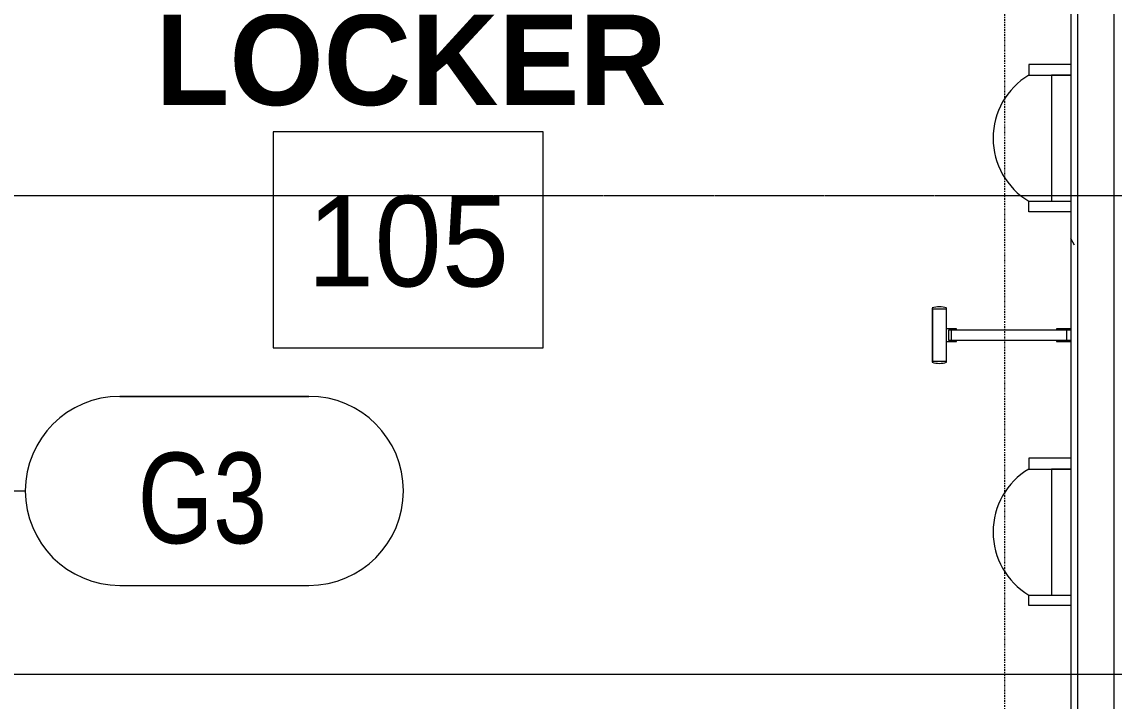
# Model space of a CAD drawing. Header units: inches. Extents: x 23906 to 26716, y -23130 to -20467.
# Drawn here: x 25408.9 to 25512.9, y -22591.2 to -22526.5 of the extents above; entities that cross this region are included whole.
import ezdxf

# ---------------------------------------------------------------- set-up
doc = ezdxf.new("R2010")
doc.units = ezdxf.units.IN
doc.header["$MEASUREMENT"] = 0
doc.linetypes.add('Dash Dot 3_16_', pattern=[0.3125, 0.1875, -0.0625, 0, -0.0625])
doc.linetypes.add('Grid Line 1_2_', pattern=[0.875, 0.5, -0.125, 0.125, -0.125])
for name, color, linetype, lineweight in [('A-ANNO-SYMB', 150, 'Continuous', 9), ('A-AREA-IDEN', 2, 'Continuous', 9), ('A-WALL', 113, 'Continuous', 20), ('A-WALL-IDEN', 211, 'Continuous', 9), ('A-WALL-PATT', 111, 'Continuous', 50), ('G-ANNO-SYMB', 111, 'Continuous', 9), ('I-WALL', 2, 'Continuous', 20), ('P-SANR-FIXT', 6, 'Continuous', 20), ('Q-SPCQ', 91, 'Continuous', 20), ('S-GRID', 1, 'Continuous', 9)]:
    doc.layers.add(name, color=color, linetype=linetype, lineweight=lineweight)
doc.styles.add('Century Gothic', font='GOTHIC.TTF', dxfattribs={"height": 8.622671})
doc.styles.add('Century Gothic_1', font='GOTHIC.TTF', dxfattribs={"width": 0.8, "height": 8.622671})
doc.styles.add('Century Gothic_B', font='GOTHICB.TTF', dxfattribs={"height": 8.616719})

# ---------------------------------------------------------------- blocks, each defined once
blk = doc.blocks.new('Urinal-Wall-3D - Urinal-Wall-3D-23375-Enlarged First Floor Plan _East_')
at = {"layer": 'P-SANR-FIXT', "color": 43, "lineweight": 13}
for p, q in [((-11.29, 2.06), (-11.29, 6.06)), ((-11.29, 6.06), (-10.29, 6.06)), ((-10.29, 6.06), (-10.29, 2.06)), ((2.73, 6.06), (1.71, 6.06)), ((1.71, 6.06), (1.71, 2.06)), ((2.73, 2.06), (2.73, 6.06)), ((1.71, 3.91), (-10.29, 3.91)), ((-10.29, 3.91), (-10.29, 2.06)), ((1.71, 2.06), (1.71, 3.91))]:
    blk.add_line(p, q, dxfattribs=at)
blk.add_arc((-4.29, 2.46), 7, 31.0027, 148.9973, dxfattribs=at)
blk = doc.blocks.new('Partition-Floor_Braced_Urinal_Screen-Bradley_Corp-St__Stl - 11_ x 42_ Urinal Screen-283502-Enlarged First Floor Plan _East_')
at = {"layer": 'Q-SPCQ', "color": 43, "lineweight": 13}
for p, q in [((-0.6, -0.63), (-0.6, -2)), ((-0.5, -1), (-0.5, -0.63)), ((-0.5, -12), (-0.5, -1)), ((0.5, -1), (-0.5, -1)), ((0.5, -0.63), (0.5, -1)), ((0.5, -1), (0.5, -12)), ((0.6, -2), (0.6, -0.63)), ((-0.6, -2), (-0.5, -2)), ((0.5, -2), (0.6, -2)), ((-0.6, -12.44), (-2.58, -12.44)), ((-0.5, -11.5), (-0.6, -11.5)), ((-0.6, -11.5), (-0.6, -12.5)), ((-0.5, -12.23), (-0.5, -12)), ((-0.5, -12), (0.5, -12)), ((0.5, -12.23), (-0.5, -12.23)), ((0.6, -11.5), (0.5, -11.5)), ((0.5, -12), (0.5, -12.23)), ((0.6, -12.5), (0.6, -11.5)), ((2.58, -12.44), (0.6, -12.44)), ((-2.5, -12.5), (2.5, -12.5)), ((-2.5, -13.75), (-2.5, -12.5)), ((2.5, -12.5), (2.5, -13.75)), ((-2.58, -13.81), (2.58, -13.81)), ((2.5, -13.75), (-2.5, -13.75))]:
    blk.add_line(p, q, dxfattribs=at)
for centre, start, end in [((-0.39, -13.13), 162.6194, 197.3806), ((0.39, -13.13), 342.6194, 17.3806)]:
    blk.add_arc(centre, 2.3, start, end, dxfattribs=at)
blk = doc.blocks.new('Locker Rooms and Restrooms_rvt-1-Enlarged First Floor Plan _East_')
at = {"layer": 'A-WALL-PATT', "lineweight": 9}
h = blk.add_hatch(dxfattribs=at)
h.set_pattern_fill('FP_8', color=8, style=0, pattern_type=2)
h.set_pattern_definition([(0, (0, 0), (30.72, 7.68), [1.267, -21.773, 1.267, -21.773, -122.88]), (0, (0, 0), (30.72, 7.68), [-46.08, 1.267, -44.813, 1.267, -21.773, -53.76]), (0, (0, 0), (30.72, 7.68), [-115.2, 1.267, -14.093, 1.267, -37.133]), (120, (11.52, 3.84), (-22.0110751, 22.7643004), [1.267, -21.773, 1.267, -21.773, -122.88]), (120, (11.52, 3.84), (-22.0110751, 22.7643004), [-46.08, 1.267, -44.813, 1.267, -21.773, -53.76]), (120, (11.52, 3.84), (-22.0110751, 22.7643004), [-115.2, 1.267, -14.093, 1.267, -37.133]), (240, (15.36, 19.2), (-8.7089249, -30.4443004), [1.267, -21.773, 1.267, -21.773, -122.88]), (240, (15.36, 19.2), (-8.7089249, -30.4443004), [-46.08, 1.267, -44.813, 1.267, -21.773, -53.76]), (240, (15.36, 19.2), (-8.7089249, -30.4443004), [-115.2, 1.267, -14.093, 1.267, -37.133])])
h.paths.add_polyline_path([(25508.77, -22691.3), (25509.39, -22691.3), (25509.39, -22519.68), (25508.77, -22519.68), (25508.77, -22685.35)], flags=0)
h.paths.add_polyline_path([(25508.77, -22516.18), (25509.39, -22516.18), (25509.39, -22435.18), (25508.77, -22435.18), (25508.77, -22515.55)], flags=0)
at = {"layer": 'A-WALL', "color": 7}
blk.add_line((25509.39, -22519.68), (25509.39, -22691.3), dxfattribs=at)
at = {"layer": 'I-WALL', "color": 7}
for p, q in [((25512.89, -22695.43), (25512.89, -22435.18)), ((25508.77, -22520.3), (25508.77, -22691.3))]:
    blk.add_line(p, q, dxfattribs=at)
at = {"color": 43, "lineweight": 13}
for name, p, rotation in [('Urinal-Wall-3D - Urinal-Wall-3D-23375-Enlarged First Floor Plan _East_', (25510.83, -22533.26), 90), ('Partition-Floor_Braced_Urinal_Screen-Bradley_Corp-St__Stl - 11_ x 42_ Urinal Screen-283502-Enlarged First Floor Plan _East_', (25509.39, -22556.3), 269.9999999999793), ('Urinal-Wall-3D - Urinal-Wall-3D-23375-Enlarged First Floor Plan _East_', (25510.83, -22570.76), 90)]:
    blk.add_blockref(name, p, dxfattribs=dict(at, rotation=rotation))
blk = doc.blocks.new('Wall Tag - 1_4_-1369832-Enlarged First Floor Plan _East_')
at = {"layer": 'A-WALL-IDEN', "color": 153}
for p, q in [((-0.0822, 0.0968), (0.1053, 0.0968)), ((0.1053, 0.0968), (-0.0822, 0.0968)), ((-0.0822, -0.0907), (0.1053, -0.0907)), ((-0.0822, -0.0907), (0.1053, -0.0907))]:
    blk.add_line(p, q, dxfattribs=at)
for centre, start, end in [((-0.0822, 0.0031), 90, 270), ((-0.0822, 0.0031), 90, 270), ((0.1053, 0.0031), 270, 90), ((0.1053, 0.0031), 270, 90)]:
    blk.add_arc(centre, 0.0937, start, end, dxfattribs=at)

msp = doc.modelspace()

# ---------------------------------------------------------------- linework, layer by layer
at = {"layer": 'A-ANNO-SYMB', "linetype": 'Dash Dot 3_16_'}
msp.add_line((25502.4428, -22356.5445), (25502.4428, -22685.1658), dxfattribs=at)
at = {"layer": 'A-AREA-IDEN', "flags": 128}
msp.add_lwpolyline([(25432.8429, -22536.9452), (25432.8429, -22557.5167), (25458.5529, -22557.5167), (25458.5529, -22536.9452)], close=True, dxfattribs=at)
at = {"layer": 'A-WALL-IDEN', "color": 153}
msp.add_line((25385.8902, -22571.1354), (25409.2591, -22571.1354), dxfattribs=at)
at = {"layer": 'G-ANNO-SYMB'}
msp.add_line((26309.8879, -22588.6303), (23915.4295, -22588.6303), dxfattribs=at)
at = {"layer": 'S-GRID', "linetype": 'Grid Line 1_2_'}
for p, q in [((26427.3416, -22543.0528), (24012.5184, -22543.0528)), ((26535.9342, -22543.0528), (24110.3815, -22543.0528))]:
    msp.add_line(p, q, dxfattribs=at)

# ---------------------------------------------------------------- block references
at = {"layer": 'A-WALL-IDEN', "color": 153, "xscale": 95.99999999999994, "yscale": 95.99999999999994, "zscale": 95.99999999999994}
msp.add_blockref('Wall Tag - 1_4_-1369832-Enlarged First Floor Plan _East_', (25426.1544, -22571.4291), dxfattribs=at)

# ---------------------------------------------------------------- texts
at = {"layer": 'A-AREA-IDEN', "attachment_point": 2}
for s, insert, char_height, width, line_spacing_factor, style in [("MEN'S\\PLOCKER", (25445.984, -22511.6357), 8.61672, 54.324, 0.984796, 'Century Gothic_B'), ('105', (25445.6979, -22543.0369), 8.62267, 23.652, 0.984117, 'Century Gothic')]:
    msp.add_mtext(s, dxfattribs=dict(at, insert=insert, char_height=char_height, width=width, line_spacing_factor=line_spacing_factor, style=style))

# ---------------------------------------------------------------- next in the draw order: texts
at = {"layer": 'A-WALL-IDEN', "insert": (25426.1256, -22567.4948), "char_height": 8.62267, "width": 16.092, "attachment_point": 2, "line_spacing_factor": 0.984117, "style": 'Century Gothic_1', "bg_fill": 3, "box_fill_scale": 1.25, "bg_fill_color": 0, "bg_fill_transparency": 0}
msp.add_mtext('G3', dxfattribs=at)

# ---------------------------------------------------------------- next in the draw order: block references
at = {"lineweight": 5}
msp.add_blockref('Locker Rooms and Restrooms_rvt-1-Enlarged First Floor Plan _East_', (0, 0), dxfattribs=at)

doc.saveas('drawing.dxf')
